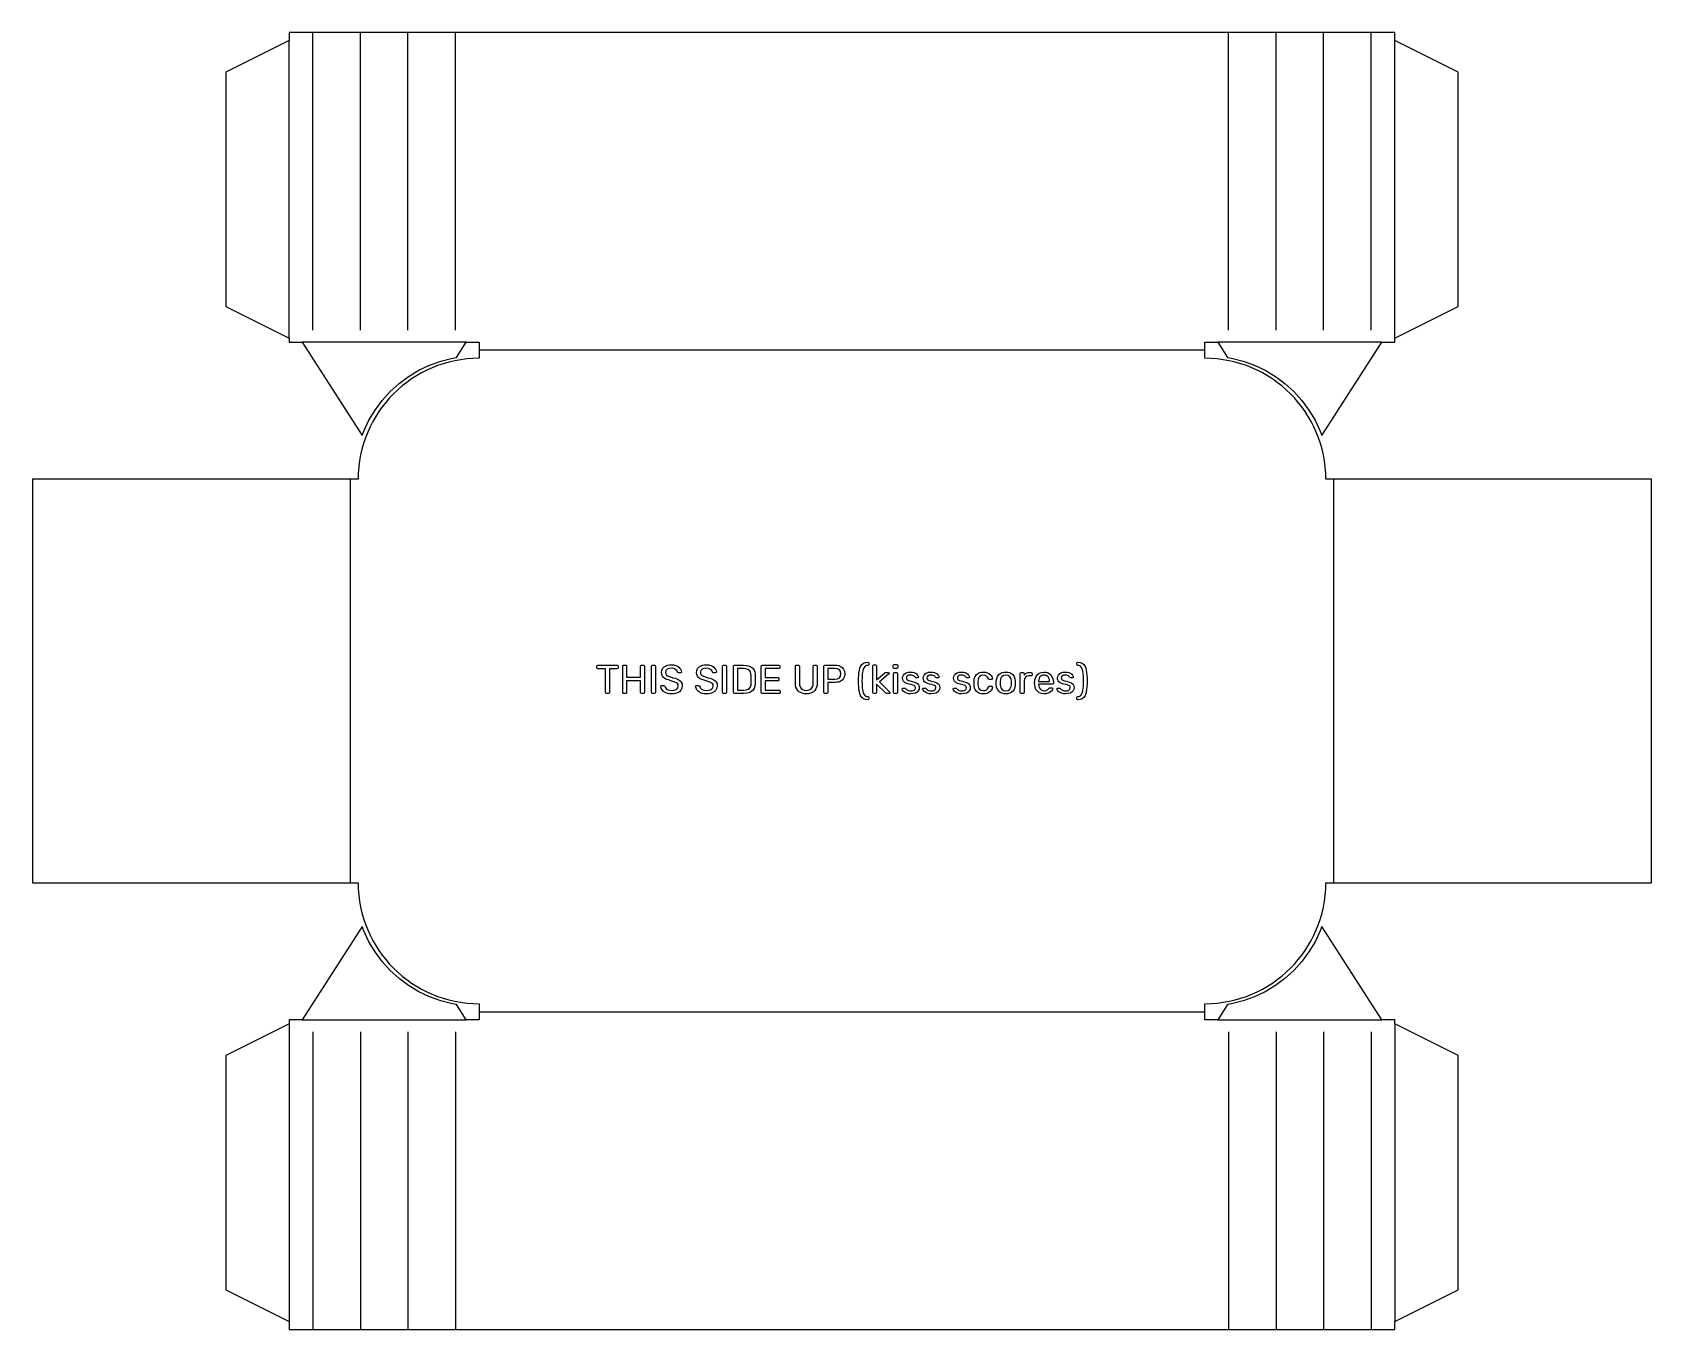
# Model space of a CAD drawing. Header units: millimetres. Extents: x 5 to 206, y 234 to 395.
import ezdxf

# ---------------------------------------------------------------- set-up
doc = ezdxf.new("R2010")
doc.units = ezdxf.units.MM
for name, color, linetype in [('CUT', 1, 'CONTINUOUS'), ('GUIDE', 3, 'CONTINUOUS'), ('SCORE', 5, 'CONTINUOUS')]:
    doc.layers.add(name, color=color, linetype=linetype)

msp = doc.modelspace()

# ---------------------------------------------------------------- linework, layer by layer
at = {"layer": 'CUT'}
msp.add_lwpolyline([(45.4, 289.6, 0.4142), (60.4, 274.6), (60.4, 272.6), (58.8, 272.6), (57.5771, 274.4947), (57.0886, 274.5692), (55.6548, 274.9342), (54.2628, 275.4378), (52.926, 276.0753), (51.6573, 276.8405), (50.469, 277.7262), (49.3723, 278.7238), (48.378, 279.8238), (47.4954, 281.0156), (46.7332, 282.2878), (46.0986, 283.6283), (45.9046, 284.1689), (38.4381, 272.6), (36.8381, 272.6), (36.8381, 272.1), (28.9841, 268.173), (28.9841, 239.127), (36.8381, 235.2), (36.8381, 234.2), (173.9619, 234.2), (173.9619, 235.2), (181.8159, 239.127), (181.8159, 268.173), (173.9619, 272.1), (173.9619, 272.6), (172.3619, 272.6), (164.8954, 284.1689), (164.7014, 283.6283), (164.0668, 282.2878), (163.3046, 281.0156), (162.422, 279.8238), (161.4277, 278.7238), (160.331, 277.7262), (159.1427, 276.8405), (157.874, 276.0753), (156.5372, 275.4378), (155.1452, 274.9342), (153.7114, 274.5692), (153.2229, 274.4947), (152, 272.6), (150.4, 272.6), (150.4, 274.6, 0.4142), (165.4, 289.6), (205.8, 289.6), (205.8, 339.6), (165.4, 339.6, 0.4142), (150.4, 354.6), (150.4, 356.6), (152, 356.6), (153.2229, 354.7053), (153.7114, 354.6308), (155.1452, 354.2658), (156.5372, 353.7622), (157.874, 353.1247), (159.1427, 352.3595), (160.331, 351.4738), (161.4277, 350.4762), (162.422, 349.3762), (163.3046, 348.1844), (164.0668, 346.9122), (164.7014, 345.5717), (164.8954, 345.0311), (172.3619, 356.6), (173.9619, 356.6), (173.9619, 357.1), (181.8159, 361.027), (181.8159, 390.073), (173.9619, 394), (173.9619, 395), (36.8381, 395), (36.8381, 394), (28.9841, 390.073), (28.9841, 361.027), (36.8381, 357.1), (36.8381, 356.6), (38.4381, 356.6), (45.9046, 345.0311), (46.0986, 345.5717), (46.7332, 346.9122), (47.4954, 348.1844), (48.378, 349.3762), (49.3723, 350.4762), (50.469, 351.4738), (51.6573, 352.3595), (52.926, 353.1247), (54.2628, 353.7622), (55.6548, 354.2658), (57.0886, 354.6308), (57.5771, 354.7053), (58.8, 356.6), (60.4, 356.6), (60.4, 354.6, 0.4142), (45.4, 339.6), (5, 339.6), (5, 289.6)], format="xyb", close=True, dxfattribs=at)
at = {"layer": 'GUIDE'}
for points in [[(76.45, 313.0575), (76.19, 313.0575), (76.1075, 313.09), (76.075, 313.1725), (76.075, 313.1725), (76.075, 316.1125), (75.115, 316.1125), (75.0325, 316.145), (75, 316.2275), (75, 316.2275), (75, 316.4375), (75.0325, 316.525), (75.115, 316.5575), (75.115, 316.5575), (77.525, 316.5575), (77.6125, 316.525), (77.645, 316.4375), (77.645, 316.4375), (77.645, 316.2275), (77.6125, 316.145), (77.525, 316.1125), (77.525, 316.1125), (76.57, 316.1125), (76.57, 313.1725), (76.5375, 313.09), (76.45, 313.0575)], [(78.575, 313.0575), (78.32, 313.0575), (78.235, 313.09), (78.205, 313.1725), (78.205, 313.1725), (78.205, 316.4375), (78.235, 316.525), (78.32, 316.5575), (78.32, 316.5575), (78.575, 316.5575), (78.6625, 316.525), (78.695, 316.4375), (78.695, 316.4375), (78.695, 315.0575), (80.415, 315.0575), (80.415, 316.4375), (80.4475, 316.525), (80.53, 316.5575), (80.53, 316.5575), (80.785, 316.5575), (80.8725, 316.525), (80.905, 316.4375), (80.905, 316.4375), (80.905, 313.1725), (80.8725, 313.09), (80.785, 313.0575), (80.785, 313.0575), (80.53, 313.0575), (80.4475, 313.09), (80.415, 313.1725), (80.415, 313.1725), (80.415, 314.6075), (78.695, 314.6075), (78.695, 313.1725), (78.6625, 313.09), (78.575, 313.0575)], [(82.155, 313.0575), (81.89, 313.0575), (81.805, 313.09), (81.775, 313.1725), (81.775, 313.1725), (81.775, 316.4425), (81.805, 316.525), (81.89, 316.5575), (81.89, 316.5575), (82.155, 316.5575), (82.24, 316.525), (82.27, 316.4425), (82.27, 316.4425), (82.27, 313.1725), (82.24, 313.09), (82.155, 313.0575)], [(84.265, 313.0075), (84.265, 313.0075), (83.9906, 313.0225), (83.7472, 313.0675), (83.535, 313.1425), (83.2744, 313.2969), (83.0825, 313.49), (82.9619, 313.7081), (82.915, 313.9375), (82.915, 313.9375), (82.9475, 314.01), (83.025, 314.0425), (83.025, 314.0425), (83.28, 314.0425), (83.37, 314.0125), (83.41, 313.9425), (83.41, 313.9425), (83.4563, 313.8231), (83.535, 313.705), (83.6506, 313.5975), (83.8075, 313.51), (84.0106, 313.4519), (84.265, 313.4325), (84.265, 313.4325), (84.5264, 313.4494), (84.7372, 313.5003), (84.8975, 313.585), (85.0494, 313.7631), (85.1, 313.9925), (85.1, 313.9925), (85.0731, 314.1506), (84.9925, 314.275), (84.8569, 314.3769), (84.665, 314.4675), (84.4125, 314.5563), (84.095, 314.6525), (84.095, 314.6525), (83.8656, 314.7247), (83.6639, 314.8014), (83.49, 314.8825), (83.2806, 315.0225), (83.1325, 315.1925), (83.0444, 315.4025), (83.015, 315.6625), (83.015, 315.6625), (83.0513, 315.9181), (83.16, 316.145), (83.3375, 316.3356), (83.58, 316.4825), (83.7756, 316.5519), (83.9956, 316.5936), (84.24, 316.6075), (84.24, 316.6075), (84.5306, 316.5869), (84.7825, 316.525), (84.9956, 316.4288), (85.17, 316.305), (85.3063, 316.1625), (85.405, 316.01), (85.4663, 315.8544), (85.49, 315.7025), (85.49, 315.7025), (85.465, 315.635), (85.385, 315.6025), (85.385, 315.6025), (85.12, 315.6025), (85.0475, 315.6225), (84.99, 315.6975), (84.99, 315.6975), (84.9175, 315.8863), (84.76, 316.0425), (84.53, 316.1475), (84.24, 316.1825), (84.24, 316.1825), (83.9456, 316.1513), (83.7125, 316.0575), (83.5606, 315.8975), (83.51, 315.6675), (83.51, 315.6675), (83.5338, 315.5119), (83.605, 315.385), (83.7275, 315.2794), (83.905, 315.1875), (84.1413, 315.1), (84.44, 315.0075), (84.44, 315.0075), (84.6906, 314.9328), (84.9089, 314.8553), (85.095, 314.775), (85.3169, 314.6375), (85.4725, 314.47), (85.5644, 314.2619), (85.595, 314.0025), (85.595, 314.0025), (85.5538, 313.7106), (85.43, 313.465), (85.2319, 313.2688), (84.9675, 313.125), (84.7572, 313.0597), (84.5231, 313.0206)], [(88.6, 313.0075), (88.6, 313.0075), (88.3256, 313.0225), (88.0822, 313.0675), (87.87, 313.1425), (87.6094, 313.2969), (87.4175, 313.49), (87.2969, 313.7081), (87.25, 313.9375), (87.25, 313.9375), (87.2825, 314.01), (87.36, 314.0425), (87.36, 314.0425), (87.615, 314.0425), (87.705, 314.0125), (87.745, 313.9425), (87.745, 313.9425), (87.7913, 313.8231), (87.87, 313.705), (87.9856, 313.5975), (88.1425, 313.51), (88.3456, 313.4519), (88.6, 313.4325), (88.6, 313.4325), (88.8614, 313.4494), (89.0722, 313.5003), (89.2325, 313.585), (89.3844, 313.7631), (89.435, 313.9925), (89.435, 313.9925), (89.4081, 314.1506), (89.3275, 314.275), (89.1919, 314.3769), (89, 314.4675), (88.7475, 314.5563), (88.43, 314.6525), (88.43, 314.6525), (88.2006, 314.7247), (87.9989, 314.8014), (87.825, 314.8825), (87.6156, 315.0225), (87.4675, 315.1925), (87.3794, 315.4025), (87.35, 315.6625), (87.35, 315.6625), (87.3863, 315.9181), (87.495, 316.145), (87.6725, 316.3356), (87.915, 316.4825), (88.1106, 316.5519), (88.3306, 316.5936), (88.575, 316.6075), (88.575, 316.6075), (88.8656, 316.5869), (89.1175, 316.525), (89.3306, 316.4288), (89.505, 316.305), (89.6413, 316.1625), (89.74, 316.01), (89.8013, 315.8544), (89.825, 315.7025), (89.825, 315.7025), (89.8, 315.635), (89.72, 315.6025), (89.72, 315.6025), (89.455, 315.6025), (89.3825, 315.6225), (89.325, 315.6975), (89.325, 315.6975), (89.2525, 315.8863), (89.095, 316.0425), (88.865, 316.1475), (88.575, 316.1825), (88.575, 316.1825), (88.2806, 316.1513), (88.0475, 316.0575), (87.8956, 315.8975), (87.845, 315.6675), (87.845, 315.6675), (87.8688, 315.5119), (87.94, 315.385), (88.0625, 315.2794), (88.24, 315.1875), (88.4763, 315.1), (88.775, 315.0075), (88.775, 315.0075), (89.0256, 314.9328), (89.2439, 314.8553), (89.43, 314.775), (89.6519, 314.6375), (89.8075, 314.47), (89.8994, 314.2619), (89.93, 314.0025), (89.93, 314.0025), (89.8888, 313.7106), (89.765, 313.465), (89.5669, 313.2688), (89.3025, 313.125), (89.0922, 313.0597), (88.8581, 313.0206)], [(90.965, 313.0575), (90.7, 313.0575), (90.615, 313.09), (90.585, 313.1725), (90.585, 313.1725), (90.585, 316.4425), (90.615, 316.525), (90.7, 316.5575), (90.7, 316.5575), (90.965, 316.5575), (91.05, 316.525), (91.08, 316.4425), (91.08, 316.4425), (91.08, 313.1725), (91.05, 313.09), (90.965, 313.0575)], [(93.225, 313.0575), (92.065, 313.0575), (91.98, 313.09), (91.95, 313.1725), (91.95, 313.1725), (91.95, 316.4375), (91.98, 316.525), (92.065, 316.5575), (92.065, 316.5575), (93.2, 316.5575), (93.5211, 316.5403), (93.7978, 316.4886), (94.03, 316.4025), (94.2211, 316.2828), (94.3744, 316.1303), (94.49, 315.945), (94.5711, 315.7281), (94.6211, 315.4806), (94.64, 315.2025), (94.64, 315.2025), (94.6438, 314.9913), (94.645, 314.8075), (94.6438, 314.625), (94.64, 314.4175), (94.64, 314.4175), (94.6186, 314.1283), (94.5678, 313.8742), (94.4875, 313.655), (94.3742, 313.4706), (94.2242, 313.3206), (94.0375, 313.205), (93.8106, 313.1231), (93.5397, 313.0739), (93.225, 313.0575)], [(92.44, 316.1325), (92.44, 313.4825), (93.2, 313.4825), (93.51, 313.5063), (93.75, 313.5775), (93.9269, 313.7012), (94.0475, 313.8825), (94.1181, 314.1263), (94.145, 314.4375), (94.145, 314.4375), (94.1525, 314.5788), (94.155, 314.7025), (94.155, 314.7025), (94.155, 314.9275), (94.1525, 315.0463), (94.145, 315.1825), (94.145, 315.1825), (94.115, 315.4778), (94.0383, 315.7169), (93.915, 315.9), (93.735, 316.0292), (93.4883, 316.1067), (93.175, 316.1325), (93.175, 316.1325)], [(97.615, 313.0575), (95.51, 313.0575), (95.425, 313.09), (95.395, 313.1725), (95.395, 313.1725), (95.395, 316.4375), (95.425, 316.525), (95.51, 316.5575), (95.51, 316.5575), (97.575, 316.5575), (97.66, 316.525), (97.69, 316.4375), (97.69, 316.4375), (97.69, 316.2475), (97.66, 316.1625), (97.575, 316.1325), (97.575, 316.1325), (95.875, 316.1325), (95.875, 315.0375), (97.465, 315.0375), (97.55, 315.005), (97.58, 314.9175), (97.58, 314.9175), (97.58, 314.7325), (97.55, 314.65), (97.465, 314.6175), (97.465, 314.6175), (95.875, 314.6175), (95.875, 313.4825), (97.615, 313.4825), (97.7, 313.4525), (97.73, 313.3675), (97.73, 313.3675), (97.73, 313.1725), (97.7, 313.09), (97.615, 313.0575)], [(100.97, 313.0075), (100.97, 313.0075), (100.7031, 313.0242), (100.4622, 313.0742), (100.2475, 313.1575), (100.0614, 313.275), (99.9064, 313.4275), (99.7825, 313.615), (99.6922, 313.8397), (99.6381, 314.1039), (99.62, 314.4075), (99.62, 314.4075), (99.62, 316.4375), (99.65, 316.525), (99.735, 316.5575), (99.735, 316.5575), (99.99, 316.5575), (100.0775, 316.525), (100.11, 316.4375), (100.11, 316.4375), (100.11, 314.3975), (100.1356, 314.0992), (100.2122, 313.8575), (100.34, 313.6725), (100.5122, 313.5419), (100.7222, 313.4636), (100.97, 313.4375), (100.97, 313.4375), (101.2153, 313.4636), (101.4244, 313.5419), (101.5975, 313.6725), (101.7267, 313.8575), (101.8042, 314.0992), (101.83, 314.3975), (101.83, 314.3975), (101.83, 316.4375), (101.8625, 316.525), (101.945, 316.5575), (101.945, 316.5575), (102.205, 316.5575), (102.2875, 316.525), (102.32, 316.4375), (102.32, 316.4375), (102.32, 314.4075), (102.3019, 314.1039), (102.2478, 313.8397), (102.1575, 313.615), (102.0339, 313.4275), (101.8797, 313.275), (101.695, 313.1575), (101.4811, 313.0742), (101.2394, 313.0242)], [(103.535, 313.0575), (103.27, 313.0575), (103.185, 313.09), (103.155, 313.1725), (103.155, 313.1725), (103.155, 316.4375), (103.185, 316.525), (103.27, 316.5575), (103.27, 316.5575), (104.54, 316.5575), (104.7758, 316.5442), (104.99, 316.5042), (105.1825, 316.4375), (105.4244, 316.2881), (105.605, 316.08), (105.7175, 315.8131), (105.755, 315.4875), (105.755, 315.4875), (105.7175, 315.1625), (105.605, 314.8975), (105.4244, 314.6912), (105.1825, 314.5425), (104.99, 314.4758), (104.7758, 314.4358), (104.54, 314.4225), (104.54, 314.4225), (103.655, 314.4225), (103.655, 313.1725), (103.6225, 313.09), (103.535, 313.0575)], [(103.65, 316.1375), (103.65, 314.8425), (104.515, 314.8425), (104.8388, 314.8837), (105.07, 315.0075), (105.2088, 315.21), (105.255, 315.4875), (105.255, 315.4875), (105.21, 315.7625), (105.075, 315.9675), (104.845, 316.095), (104.515, 316.1375), (104.515, 316.1375)], [(108.61, 312.2625), (108.61, 312.2625), (108.31, 312.2969), (108.06, 312.4), (107.8575, 312.5744), (107.7, 312.8225), (107.6181, 313.03), (107.5522, 313.2725), (107.5025, 313.55), (107.4678, 313.8636), (107.4469, 314.2144), (107.44, 314.6025), (107.44, 314.6025), (107.4469, 314.9908), (107.4678, 315.3425), (107.5025, 315.6575), (107.5522, 315.9361), (107.6181, 316.1786), (107.7, 316.385), (107.8575, 316.6306), (108.06, 316.8025), (108.31, 316.9038), (108.61, 316.9375), (108.61, 316.9375), (108.6925, 316.9025), (108.725, 316.8225), (108.725, 316.8225), (108.725, 316.6475), (108.6925, 316.5675), (108.625, 316.5325), (108.625, 316.5325), (108.4319, 316.5031), (108.2725, 316.425), (108.1438, 316.2919), (108.0425, 316.0975), (107.9675, 315.8369), (107.9175, 315.505), (107.8967, 315.2414), (107.8842, 314.9406), (107.88, 314.6025), (107.88, 314.6025), (107.8842, 314.2644), (107.8967, 313.9636), (107.9175, 313.7), (107.9675, 313.3681), (108.0425, 313.1075), (108.1438, 312.9125), (108.2725, 312.7775), (108.4319, 312.6975), (108.625, 312.6675), (108.625, 312.6675), (108.6925, 312.635), (108.725, 312.5525), (108.725, 312.5525), (108.725, 312.3775), (108.6925, 312.2975)], [(109.575, 313.0575), (109.34, 313.0575), (109.2575, 313.09), (109.225, 313.1725), (109.225, 313.1725), (109.225, 316.4925), (109.2575, 316.575), (109.34, 316.6075), (109.34, 316.6075), (109.575, 316.6075), (109.6575, 316.575), (109.69, 316.4925), (109.69, 316.4925), (109.69, 314.7525), (110.675, 315.5725), (110.7675, 315.64), (110.875, 315.6575), (110.875, 315.6575), (111.14, 315.6575), (111.215, 315.6275), (111.245, 315.5525), (111.245, 315.5525), (111.2325, 315.5075), (111.185, 315.4575), (111.185, 315.4575), (110.03, 314.4975), (111.31, 313.2525), (111.37, 313.1625), (111.37, 313.1625), (111.34, 313.0875), (111.265, 313.0575), (111.265, 313.0575), (111.005, 313.0575), (110.895, 313.075), (110.805, 313.1425), (110.805, 313.1425), (109.69, 314.2075), (109.69, 313.1725), (109.6575, 313.09), (109.575, 313.0575)], [(112.19, 316.1425), (111.875, 316.1425), (111.7925, 316.175), (111.76, 316.2575), (111.76, 316.2575), (111.76, 316.5275), (111.7925, 316.6125), (111.875, 316.6475), (111.875, 316.6475), (112.19, 316.6475), (112.275, 316.6125), (112.31, 316.5275), (112.31, 316.5275), (112.31, 316.2575), (112.275, 316.175), (112.19, 316.1425)], [(112.155, 313.0575), (111.915, 313.0575), (111.8325, 313.09), (111.8, 313.1725), (111.8, 313.1725), (111.8, 315.5425), (111.8325, 315.625), (111.915, 315.6575), (111.915, 315.6575), (112.155, 315.6575), (112.2375, 315.625), (112.27, 315.5425), (112.27, 315.5425), (112.27, 313.1725), (112.2375, 313.09), (112.155, 313.0575)], [(113.91, 313.0075), (113.91, 313.0075), (113.65, 313.025), (113.43, 313.0775), (113.2488, 313.155), (113.105, 313.2475), (112.9956, 313.3475), (112.9175, 313.4475), (112.8694, 313.5375), (112.85, 313.6075), (112.85, 313.6075), (112.885, 313.6925), (112.965, 313.7225), (112.965, 313.7225), (113.19, 313.7225), (113.2325, 313.715), (113.28, 313.6725), (113.28, 313.6725), (113.3488, 313.6025), (113.425, 313.5325), (113.5144, 313.4688), (113.6225, 313.4175), (113.7544, 313.3837), (113.915, 313.3725), (113.915, 313.3725), (114.1475, 313.3969), (114.335, 313.47), (114.4588, 313.5906), (114.5, 313.7575), (114.5, 313.7575), (114.4831, 313.87), (114.4325, 313.9575), (114.3388, 314.0288), (114.1925, 314.0925), (113.9881, 314.1538), (113.72, 314.2175), (113.72, 314.2175), (113.4513, 314.2956), (113.245, 314.39), (113.095, 314.5025), (112.995, 314.635), (112.9388, 314.7869), (112.92, 314.9575), (112.92, 314.9575), (112.9475, 315.1394), (113.03, 315.315), (113.1656, 315.4719), (113.3525, 315.5975), (113.5919, 315.68), (113.885, 315.7075), (113.885, 315.7075), (114.1263, 315.6912), (114.33, 315.6425), (114.4988, 315.5694), (114.635, 315.48), (114.74, 315.3831), (114.815, 315.2875), (114.8613, 315.2), (114.88, 315.1275), (114.88, 315.1275), (114.85, 315.045), (114.77, 315.0125), (114.77, 315.0125), (114.56, 315.0125), (114.5025, 315.0275), (114.46, 315.0625), (114.46, 315.0625), (114.4056, 315.1275), (114.3425, 315.1925), (114.265, 315.2519), (114.1675, 315.3), (114.0431, 315.3319), (113.885, 315.3425), (113.885, 315.3425), (113.6663, 315.3162), (113.51, 315.2375), (113.4163, 315.1188), (113.385, 314.9725), (113.385, 314.9725), (113.3988, 314.8825), (113.44, 314.8025), (113.52, 314.7313), (113.65, 314.6675), (113.8425, 314.605), (114.11, 314.5375), (114.11, 314.5375), (114.405, 314.4613), (114.63, 314.3625), (114.7925, 314.2438), (114.9, 314.1075), (114.96, 313.9512), (114.98, 313.7725), (114.98, 313.7725), (114.95, 313.5712), (114.86, 313.3875), (114.71, 313.2306), (114.5, 313.11), (114.2325, 313.0331)], [(116.46, 313.0075), (116.46, 313.0075), (116.2, 313.025), (115.98, 313.0775), (115.7988, 313.155), (115.655, 313.2475), (115.5456, 313.3475), (115.4675, 313.4475), (115.4194, 313.5375), (115.4, 313.6075), (115.4, 313.6075), (115.435, 313.6925), (115.515, 313.7225), (115.515, 313.7225), (115.74, 313.7225), (115.7825, 313.715), (115.83, 313.6725), (115.83, 313.6725), (115.8988, 313.6025), (115.975, 313.5325), (116.0644, 313.4688), (116.1725, 313.4175), (116.3044, 313.3837), (116.465, 313.3725), (116.465, 313.3725), (116.6975, 313.3969), (116.885, 313.47), (117.0088, 313.5906), (117.05, 313.7575), (117.05, 313.7575), (117.0331, 313.87), (116.9825, 313.9575), (116.8888, 314.0288), (116.7425, 314.0925), (116.5381, 314.1538), (116.27, 314.2175), (116.27, 314.2175), (116.0013, 314.2956), (115.795, 314.39), (115.645, 314.5025), (115.545, 314.635), (115.4888, 314.7869), (115.47, 314.9575), (115.47, 314.9575), (115.4975, 315.1394), (115.58, 315.315), (115.7156, 315.4719), (115.9025, 315.5975), (116.1419, 315.68), (116.435, 315.7075), (116.435, 315.7075), (116.6763, 315.6912), (116.88, 315.6425), (117.0488, 315.5694), (117.185, 315.48), (117.29, 315.3831), (117.365, 315.2875), (117.4113, 315.2), (117.43, 315.1275), (117.43, 315.1275), (117.4, 315.045), (117.32, 315.0125), (117.32, 315.0125), (117.11, 315.0125), (117.0525, 315.0275), (117.01, 315.0625), (117.01, 315.0625), (116.9556, 315.1275), (116.8925, 315.1925), (116.815, 315.2519), (116.7175, 315.3), (116.5931, 315.3319), (116.435, 315.3425), (116.435, 315.3425), (116.2163, 315.3162), (116.06, 315.2375), (115.9663, 315.1188), (115.935, 314.9725), (115.935, 314.9725), (115.9488, 314.8825), (115.99, 314.8025), (116.07, 314.7313), (116.2, 314.6675), (116.3925, 314.605), (116.66, 314.5375), (116.66, 314.5375), (116.955, 314.4613), (117.18, 314.3625), (117.3425, 314.2438), (117.45, 314.1075), (117.51, 313.9512), (117.53, 313.7725), (117.53, 313.7725), (117.5, 313.5712), (117.41, 313.3875), (117.26, 313.2306), (117.05, 313.11), (116.7825, 313.0331)], [(120.235, 313.0075), (120.235, 313.0075), (119.975, 313.025), (119.755, 313.0775), (119.5738, 313.155), (119.43, 313.2475), (119.3206, 313.3475), (119.2425, 313.4475), (119.1944, 313.5375), (119.175, 313.6075), (119.175, 313.6075), (119.21, 313.6925), (119.29, 313.7225), (119.29, 313.7225), (119.515, 313.7225), (119.5575, 313.715), (119.605, 313.6725), (119.605, 313.6725), (119.6738, 313.6025), (119.75, 313.5325), (119.8394, 313.4688), (119.9475, 313.4175), (120.0794, 313.3837), (120.24, 313.3725), (120.24, 313.3725), (120.4725, 313.3969), (120.66, 313.47), (120.7838, 313.5906), (120.825, 313.7575), (120.825, 313.7575), (120.8081, 313.87), (120.7575, 313.9575), (120.6638, 314.0288), (120.5175, 314.0925), (120.3131, 314.1538), (120.045, 314.2175), (120.045, 314.2175), (119.7763, 314.2956), (119.57, 314.39), (119.42, 314.5025), (119.32, 314.635), (119.2638, 314.7869), (119.245, 314.9575), (119.245, 314.9575), (119.2725, 315.1394), (119.355, 315.315), (119.4906, 315.4719), (119.6775, 315.5975), (119.9169, 315.68), (120.21, 315.7075), (120.21, 315.7075), (120.4513, 315.6912), (120.655, 315.6425), (120.8238, 315.5694), (120.96, 315.48), (121.065, 315.3831), (121.14, 315.2875), (121.1863, 315.2), (121.205, 315.1275), (121.205, 315.1275), (121.175, 315.045), (121.095, 315.0125), (121.095, 315.0125), (120.885, 315.0125), (120.8275, 315.0275), (120.785, 315.0625), (120.785, 315.0625), (120.7306, 315.1275), (120.6675, 315.1925), (120.59, 315.2519), (120.4925, 315.3), (120.3681, 315.3319), (120.21, 315.3425), (120.21, 315.3425), (119.9913, 315.3162), (119.835, 315.2375), (119.7413, 315.1188), (119.71, 314.9725), (119.71, 314.9725), (119.7238, 314.8825), (119.765, 314.8025), (119.845, 314.7313), (119.975, 314.6675), (120.1675, 314.605), (120.435, 314.5375), (120.435, 314.5375), (120.73, 314.4613), (120.955, 314.3625), (121.1175, 314.2438), (121.225, 314.1075), (121.285, 313.9512), (121.305, 313.7725), (121.305, 313.7725), (121.275, 313.5712), (121.185, 313.3875), (121.035, 313.2306), (120.825, 313.11), (120.5575, 313.0331)], [(122.935, 313.0075), (122.935, 313.0075), (122.7092, 313.0228), (122.505, 313.0686), (122.3225, 313.145), (122.0944, 313.3125), (121.925, 313.54), (121.8461, 313.7231), (121.7961, 313.9289), (121.775, 314.1575), (121.775, 314.1575), (121.7713, 314.245), (121.77, 314.3575), (121.7713, 314.47), (121.775, 314.5575), (121.775, 314.5575), (121.7961, 314.7861), (121.8461, 314.9919), (121.925, 315.175), (122.0944, 315.4025), (122.3225, 315.57), (122.505, 315.6464), (122.7092, 315.6922), (122.935, 315.7075), (122.935, 315.7075), (123.2044, 315.6875), (123.4325, 315.6275), (123.6219, 315.5363), (123.775, 315.4225), (123.8931, 315.2925), (123.9775, 315.1525), (124.0294, 315.0113), (124.05, 314.8775), (124.05, 314.8775), (124.02, 314.7975), (123.935, 314.7675), (123.935, 314.7675), (123.695, 314.7675), (123.62, 314.79), (123.57, 314.8675), (123.57, 314.8675), (123.4638, 315.0762), (123.325, 315.2125), (123.1513, 315.2875), (122.94, 315.3125), (122.94, 315.3125), (122.6681, 315.2663), (122.4525, 315.1275), (122.3467, 314.9792), (122.2792, 314.7808), (122.25, 314.5325), (122.25, 314.5325), (122.2475, 314.355), (122.25, 314.1825), (122.25, 314.1825), (122.2792, 313.9317), (122.3467, 313.7325), (122.4525, 313.585), (122.6681, 313.4481), (122.94, 313.4025), (122.94, 313.4025), (123.1513, 313.4275), (123.325, 313.5025), (123.4638, 313.6387), (123.57, 313.8475), (123.57, 313.8475), (123.62, 313.9275), (123.695, 313.9525), (123.695, 313.9525), (123.935, 313.9525), (124.02, 313.92), (124.05, 313.8375), (124.05, 313.8375), (124.0363, 313.7313), (124.005, 313.6225), (123.9531, 313.5119), (123.8775, 313.4), (123.7794, 313.2938), (123.66, 313.2), (123.5175, 313.1212), (123.35, 313.06), (123.1563, 313.0206)], [(125.71, 313.0075), (125.71, 313.0075), (125.4706, 313.0236), (125.2589, 313.0719), (125.075, 313.1525), (124.85, 313.3256), (124.685, 313.555), (124.58, 313.8306), (124.535, 314.1425), (124.535, 314.1425), (124.5313, 314.2394), (124.53, 314.36), (124.5313, 314.4794), (124.535, 314.5725), (124.535, 314.5725), (124.5806, 314.8875), (124.6875, 315.1625), (124.8544, 315.39), (125.08, 315.5625), (125.2633, 315.6431), (125.4733, 315.6914), (125.71, 315.7075), (125.71, 315.7075), (125.9467, 315.6914), (126.1567, 315.6431), (126.34, 315.5625), (126.5656, 315.39), (126.7325, 315.1625), (126.8394, 314.8875), (126.885, 314.5725), (126.885, 314.5725), (126.8888, 314.4794), (126.89, 314.36), (126.8888, 314.2394), (126.885, 314.1425), (126.885, 314.1425), (126.84, 313.8306), (126.735, 313.555), (126.57, 313.3256), (126.345, 313.1525), (126.1611, 313.0719), (125.9494, 313.0236)], [(125.71, 313.3925), (125.71, 313.3925), (125.9888, 313.4419), (126.205, 313.59), (126.3094, 313.7419), (126.3761, 313.9344), (126.405, 314.1675), (126.405, 314.1675), (126.4088, 314.2525), (126.41, 314.3575), (126.4088, 314.4625), (126.405, 314.5475), (126.405, 314.5475), (126.3761, 314.7806), (126.3094, 314.9731), (126.205, 315.125), (125.9888, 315.2731), (125.71, 315.3225), (125.71, 315.3225), (125.4306, 315.2731), (125.2125, 315.125), (125.1072, 314.9731), (125.0414, 314.7806), (125.015, 314.5475), (125.015, 314.5475), (125.0113, 314.4625), (125.01, 314.3575), (125.0113, 314.2525), (125.015, 314.1675), (125.015, 314.1675), (125.0414, 313.9344), (125.1072, 313.7419), (125.2125, 313.59), (125.4306, 313.4419)], [(127.875, 313.0575), (127.63, 313.0575), (127.5475, 313.09), (127.515, 313.1725), (127.515, 313.1725), (127.515, 315.5375), (127.5475, 315.6225), (127.63, 315.6575), (127.63, 315.6575), (127.86, 315.6575), (127.945, 315.6225), (127.98, 315.5375), (127.98, 315.5375), (127.98, 315.3175), (128.0988, 315.4663), (128.255, 315.5725), (128.4488, 315.6363), (128.68, 315.6575), (128.68, 315.6575), (128.875, 315.6575), (128.9575, 315.625), (128.99, 315.5425), (128.99, 315.5425), (128.99, 315.3375), (128.9575, 315.2575), (128.875, 315.2275), (128.875, 315.2275), (128.575, 315.2275), (128.3338, 315.1881), (128.15, 315.07), (128.0338, 314.8844), (127.995, 314.6425), (127.995, 314.6425), (127.995, 313.1725), (127.96, 313.09), (127.875, 313.0575)], [(130.455, 313.0075), (130.455, 313.0075), (130.1322, 313.0428), (129.8572, 313.1486), (129.63, 313.325), (129.4572, 313.5625), (129.3456, 313.8517), (129.295, 314.1925), (129.295, 314.1925), (129.2913, 314.2669), (129.29, 314.36), (129.2913, 314.4531), (129.295, 314.5275), (129.295, 314.5275), (129.3222, 314.7544), (129.3772, 314.9619), (129.46, 315.15), (129.6319, 315.3869), (129.8575, 315.5625), (130.1319, 315.6713), (130.45, 315.7075), (130.45, 315.7075), (130.6897, 315.6897), (130.9022, 315.6364), (131.0875, 315.5475), (131.3144, 315.3538), (131.48, 315.0925), (131.555, 314.8847), (131.6, 314.6547), (131.615, 314.4025), (131.615, 314.4025), (131.615, 314.3175), (131.5825, 314.2325), (131.5, 314.2025), (131.5, 314.2025), (129.77, 314.2025), (129.77, 314.1575), (129.7975, 313.9594), (129.86, 313.775), (129.9581, 313.6144), (130.0925, 313.4875), (130.2581, 313.405), (130.45, 313.3775), (130.45, 313.3775), (130.615, 313.3913), (130.75, 313.4325), (130.8587, 313.4906), (130.945, 313.555), (131.045, 313.6625), (131.045, 313.6625), (131.115, 313.735), (131.195, 313.7475), (131.195, 313.7475), (131.44, 313.7475), (131.5175, 313.72), (131.545, 313.6425), (131.545, 313.6425), (131.5225, 313.5594), (131.465, 313.46), (131.3744, 313.3531), (131.2525, 313.2475), (131.0988, 313.1519), (130.9125, 313.075), (130.6969, 313.0244)], [(129.77, 314.5625), (129.77, 314.5475), (131.14, 314.5475), (131.14, 314.5625), (131.1194, 314.775), (131.0575, 314.9625), (130.9569, 315.1194), (130.82, 315.24), (130.65, 315.3169), (130.45, 315.3425), (130.2506, 315.3169), (130.0825, 315.24), (129.9481, 315.1194), (129.85, 314.9625), (129.79, 314.775), (129.77, 314.5625)], [(133.115, 313.0075), (133.115, 313.0075), (132.855, 313.025), (132.635, 313.0775), (132.4538, 313.155), (132.31, 313.2475), (132.2006, 313.3475), (132.1225, 313.4475), (132.0744, 313.5375), (132.055, 313.6075), (132.055, 313.6075), (132.09, 313.6925), (132.17, 313.7225), (132.17, 313.7225), (132.395, 313.7225), (132.4375, 313.715), (132.485, 313.6725), (132.485, 313.6725), (132.5537, 313.6025), (132.63, 313.5325), (132.7194, 313.4688), (132.8275, 313.4175), (132.9594, 313.3837), (133.12, 313.3725), (133.12, 313.3725), (133.3525, 313.3969), (133.54, 313.47), (133.6638, 313.5906), (133.705, 313.7575), (133.705, 313.7575), (133.6881, 313.87), (133.6375, 313.9575), (133.5438, 314.0288), (133.3975, 314.0925), (133.1931, 314.1538), (132.925, 314.2175), (132.925, 314.2175), (132.6563, 314.2956), (132.45, 314.39), (132.3, 314.5025), (132.2, 314.635), (132.1438, 314.7869), (132.125, 314.9575), (132.125, 314.9575), (132.1525, 315.1394), (132.235, 315.315), (132.3706, 315.4719), (132.5575, 315.5975), (132.7969, 315.68), (133.09, 315.7075), (133.09, 315.7075), (133.3313, 315.6912), (133.535, 315.6425), (133.7038, 315.5694), (133.84, 315.48), (133.945, 315.3831), (134.02, 315.2875), (134.0663, 315.2), (134.085, 315.1275), (134.085, 315.1275), (134.055, 315.045), (133.975, 315.0125), (133.975, 315.0125), (133.765, 315.0125), (133.7075, 315.0275), (133.665, 315.0625), (133.665, 315.0625), (133.6106, 315.1275), (133.5475, 315.1925), (133.47, 315.2519), (133.3725, 315.3), (133.2481, 315.3319), (133.09, 315.3425), (133.09, 315.3425), (132.8713, 315.3162), (132.715, 315.2375), (132.6213, 315.1188), (132.59, 314.9725), (132.59, 314.9725), (132.6038, 314.8825), (132.645, 314.8025), (132.725, 314.7313), (132.855, 314.6675), (133.0475, 314.605), (133.315, 314.5375), (133.315, 314.5375), (133.61, 314.4613), (133.835, 314.3625), (133.9975, 314.2438), (134.105, 314.1075), (134.165, 313.9512), (134.185, 313.7725), (134.185, 313.7725), (134.155, 313.5712), (134.065, 313.3875), (133.915, 313.2306), (133.705, 313.11), (133.4375, 313.0331)], [(134.63, 312.2625), (134.63, 312.2625), (134.55, 312.2975), (134.515, 312.3775), (134.515, 312.3775), (134.515, 312.5525), (134.5475, 312.635), (134.62, 312.6675), (134.62, 312.6675), (134.8131, 312.6975), (134.9725, 312.7775), (135.1006, 312.9125), (135.2, 313.1075), (135.2738, 313.3681), (135.325, 313.7), (135.3472, 313.9636), (135.3606, 314.2644), (135.365, 314.6025), (135.365, 314.6025), (135.3606, 314.9406), (135.3472, 315.2414), (135.325, 315.505), (135.2738, 315.8369), (135.2, 316.0975), (135.1006, 316.2919), (134.9725, 316.425), (134.8131, 316.5031), (134.62, 316.5325), (134.62, 316.5325), (134.5475, 316.5675), (134.515, 316.6475), (134.515, 316.6475), (134.515, 316.8225), (134.55, 316.9025), (134.63, 316.9375), (134.63, 316.9375), (134.93, 316.9038), (135.18, 316.8025), (135.3831, 316.6306), (135.5425, 316.385), (135.6256, 316.1786), (135.6914, 315.9361), (135.74, 315.6575), (135.7733, 315.3425), (135.7933, 314.9908), (135.8, 314.6025), (135.8, 314.6025), (135.7933, 314.2144), (135.7733, 313.8636), (135.74, 313.55), (135.6914, 313.2725), (135.6256, 313.03), (135.5425, 312.8225), (135.3831, 312.5744), (135.18, 312.4), (134.93, 312.2969)]]:
    msp.add_lwpolyline(points, close=True, dxfattribs=at)
at = {"layer": 'SCORE'}
for p, q in [((36.8381, 357.1), (36.8381, 394)), ((39.7833, 358.1), (39.7833, 395)), ((45.6738, 358.1), (45.6738, 395)), ((51.5643, 358.1), (51.5643, 395)), ((57.4548, 358.1), (57.4548, 395)), ((153.3452, 358.1), (153.3452, 395)), ((159.2357, 358.1), (159.2357, 395)), ((165.1262, 358.1), (165.1262, 395)), ((171.0167, 358.1), (171.0167, 395)), ((173.9619, 357.1), (173.9619, 394)), ((58.8, 356.6), (38.4381, 356.6)), ((150.4, 355.6), (60.4, 355.6)), ((172.3619, 356.6), (152, 356.6)), ((44.4, 339.6), (44.4, 289.6)), ((166.4, 289.6), (166.4, 339.6)), ((60.4, 273.6), (150.4, 273.6)), ((36.8381, 272.1), (36.8381, 235.2)), ((38.4381, 272.6), (58.8, 272.6)), ((39.7833, 271.1), (39.7833, 234.2)), ((45.6738, 271.1), (45.6738, 234.2)), ((51.5643, 271.1), (51.5643, 234.2)), ((57.4548, 271.1), (57.4548, 234.2)), ((152, 272.6), (172.3619, 272.6)), ((153.3452, 271.1), (153.3452, 234.2)), ((159.2357, 271.1), (159.2357, 234.2)), ((165.1262, 271.1), (165.1262, 234.2)), ((171.0167, 271.1), (171.0167, 234.2)), ((173.9619, 272.1), (173.9619, 235.2))]:
    msp.add_line(p, q, dxfattribs=at)

doc.saveas('drawing.dxf')
